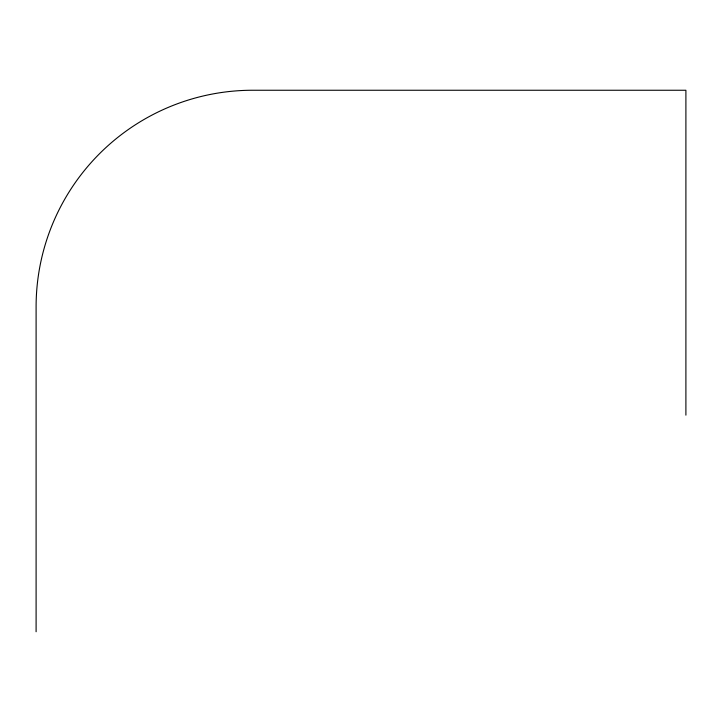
<?xml version="1.0" encoding="UTF-8"?>
<svg xmlns="http://www.w3.org/2000/svg" width="722" height="722" viewBox="0 0 722 722"><rect width="100%" height="100%" fill="white"/><g stroke="black" fill="none" stroke-linecap="round" stroke-linejoin="round"><path stroke-width="1.08" d="M685.9 415.15L685.9 90.25L252.7 90.25A216.6 216.6 0 0 0 36.1 306.85L36.1 631.75"/></g></svg>
